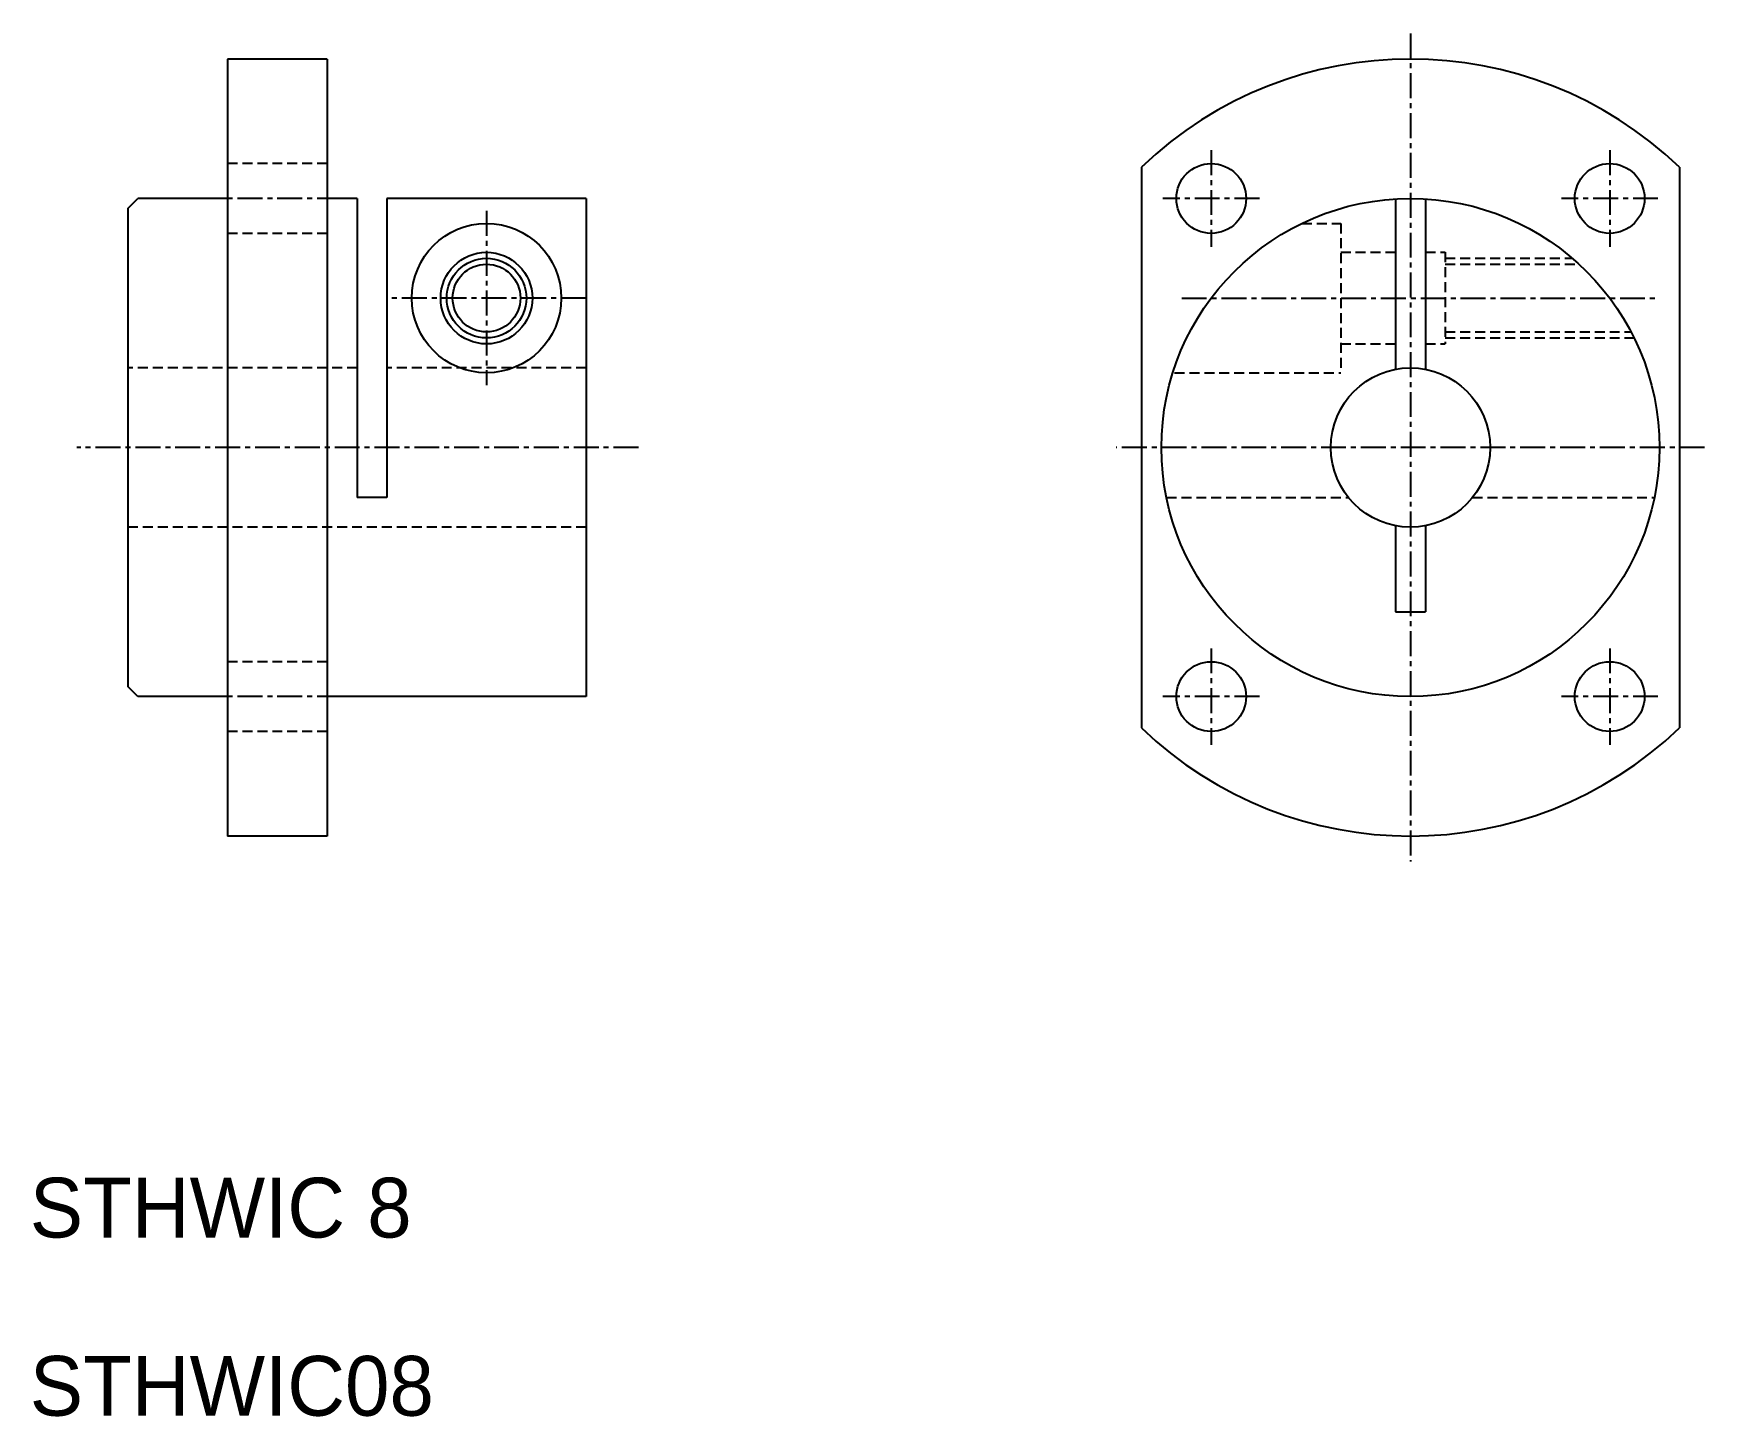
# Model space of a CAD drawing. Extents: x 37.7 to 121.6, y 73.8 to 143.2.
import ezdxf

# ---------------------------------------------------------------- set-up
doc = ezdxf.new("R2010")
doc.units = 0
doc.linetypes.add('CENTER', pattern=[2, 1.25, -0.25, 0.25, -0.25])
doc.linetypes.add('DASHED', pattern=[0.75, 0.5, -0.25])
doc.layers.get('0').update_dxf_attribs({"linetype": 'CONTINUOUS'})
doc.layers.add('CENTER', color=1, linetype='CENTER')

msp = doc.modelspace()

# ---------------------------------------------------------------- linework, layer by layer
at = {"color": 7, "linetype": 'CONTINUOUS'}
for p, q in [((47.426, 141.945), (47.426, 102.945)), ((52.426, 141.945), (47.426, 141.945)), ((52.426, 141.945), (52.426, 102.945)), ((93.301, 136.516), (93.301, 108.374)), ((120.301, 136.516), (120.301, 108.374)), ((42.426, 134.445), (42.926, 134.945)), ((42.426, 134.445), (42.426, 110.445)), ((47.426, 134.945), (42.926, 134.945)), ((53.926, 134.945), (52.426, 134.945)), ((53.926, 134.945), (53.926, 119.945)), ((65.426, 134.945), (55.426, 134.945)), ((55.426, 134.945), (55.426, 119.945)), ((65.426, 134.945), (65.426, 109.945)), ((106.051, 134.922), (106.051, 126.374)), ((107.551, 134.922), (107.551, 126.374)), ((55.426, 119.945), (53.926, 119.945)), ((106.051, 118.516), (106.051, 114.195)), ((107.551, 118.516), (107.551, 114.195)), ((106.051, 114.195), (107.551, 114.195)), ((42.926, 109.945), (42.426, 110.445)), ((47.426, 109.945), (42.926, 109.945)), ((65.426, 109.945), (52.426, 109.945)), ((52.426, 102.945), (47.426, 102.945))]:
    msp.add_line(p, q, dxfattribs=at)
at = {"color": 3, "linetype": 'DASHED'}
for p, q in [((52.426, 136.695), (47.426, 136.695)), ((101.353, 133.695), (103.301, 133.695)), ((103.301, 133.695), (103.301, 126.195)), ((52.426, 133.195), (47.426, 133.195)), ((103.301, 132.245), (106.051, 132.245)), ((107.551, 132.245), (108.551, 132.245)), ((108.551, 132.245), (108.551, 127.645)), ((108.551, 131.945), (114.925, 131.945)), ((108.551, 131.645), (115.263, 131.645)), ((103.301, 127.645), (106.051, 127.645)), ((107.551, 127.645), (108.551, 127.645)), ((108.551, 128.245), (117.874, 128.245)), ((108.551, 127.945), (118.026, 127.945)), ((53.926, 126.445), (42.426, 126.445)), ((65.426, 126.445), (55.426, 126.445)), ((94.958, 126.195), (103.301, 126.195)), ((94.554, 119.945), (103.679, 119.945)), ((109.924, 119.945), (119.049, 119.945)), ((65.426, 118.445), (42.426, 118.445)), ((52.426, 111.695), (47.426, 111.695)), ((52.426, 108.195), (47.426, 108.195))]:
    msp.add_line(p, q, dxfattribs=at)
at = {"color": 7, "linetype": 'CONTINUOUS'}
for centre, radius in [((96.801, 134.945), 1.75), ((116.801, 134.945), 1.75), ((106.801, 122.445), 12.5), ((60.426, 129.945), 3.75), ((60.426, 129.945), 2.3), ((60.426, 129.945), 1.7), ((106.801, 122.445), 4), ((96.801, 109.945), 1.75), ((116.801, 109.945), 1.75)]:
    msp.add_circle(centre, radius, dxfattribs=at)
at = {"color": 3, "linetype": 'CONTINUOUS'}
msp.add_circle((60.426, 129.945), 2, dxfattribs=at)
at = {"color": 7, "linetype": 'CONTINUOUS'}
for start, end in [(46.18694, 133.81306), (226.18694, 313.81306)]:
    msp.add_arc((106.801, 122.445), 19.5, start, end, dxfattribs=at)
at = {"layer": 'CENTER', "color": 1, "linetype": 'CENTER'}
for p, q in [((106.801, 143.228), (106.801, 101.662)), ((96.801, 137.367), (96.801, 132.524)), ((116.801, 137.367), (116.801, 132.524)), ((53.176, 134.945), (45.925, 134.945)), ((60.426, 134.32), (60.426, 125.57)), ((99.223, 134.945), (94.38, 134.945)), ((119.223, 134.945), (114.38, 134.945)), ((65.426, 129.945), (55.426, 129.945)), ((95.321, 129.945), (119.316, 129.945)), ((68.056, 122.445), (39.868, 122.445)), ((121.564, 122.445), (92.038, 122.445)), ((96.801, 112.367), (96.801, 107.524)), ((116.801, 112.367), (116.801, 107.524)), ((53.176, 109.945), (45.925, 109.945)), ((99.223, 109.945), (94.38, 109.945)), ((119.223, 109.945), (114.38, 109.945))]:
    msp.add_line(p, q, dxfattribs=at)

# ---------------------------------------------------------------- texts
at = {"color": 7, "linetype": 'CONTINUOUS'}
for s, p in [('STHWIC 8', (37.502, 82.798)), ('STHWIC08', (37.502, 73.854))]:
    msp.add_text(s, height=3, dxfattribs=at).set_placement(p)

doc.saveas('drawing.dxf')
